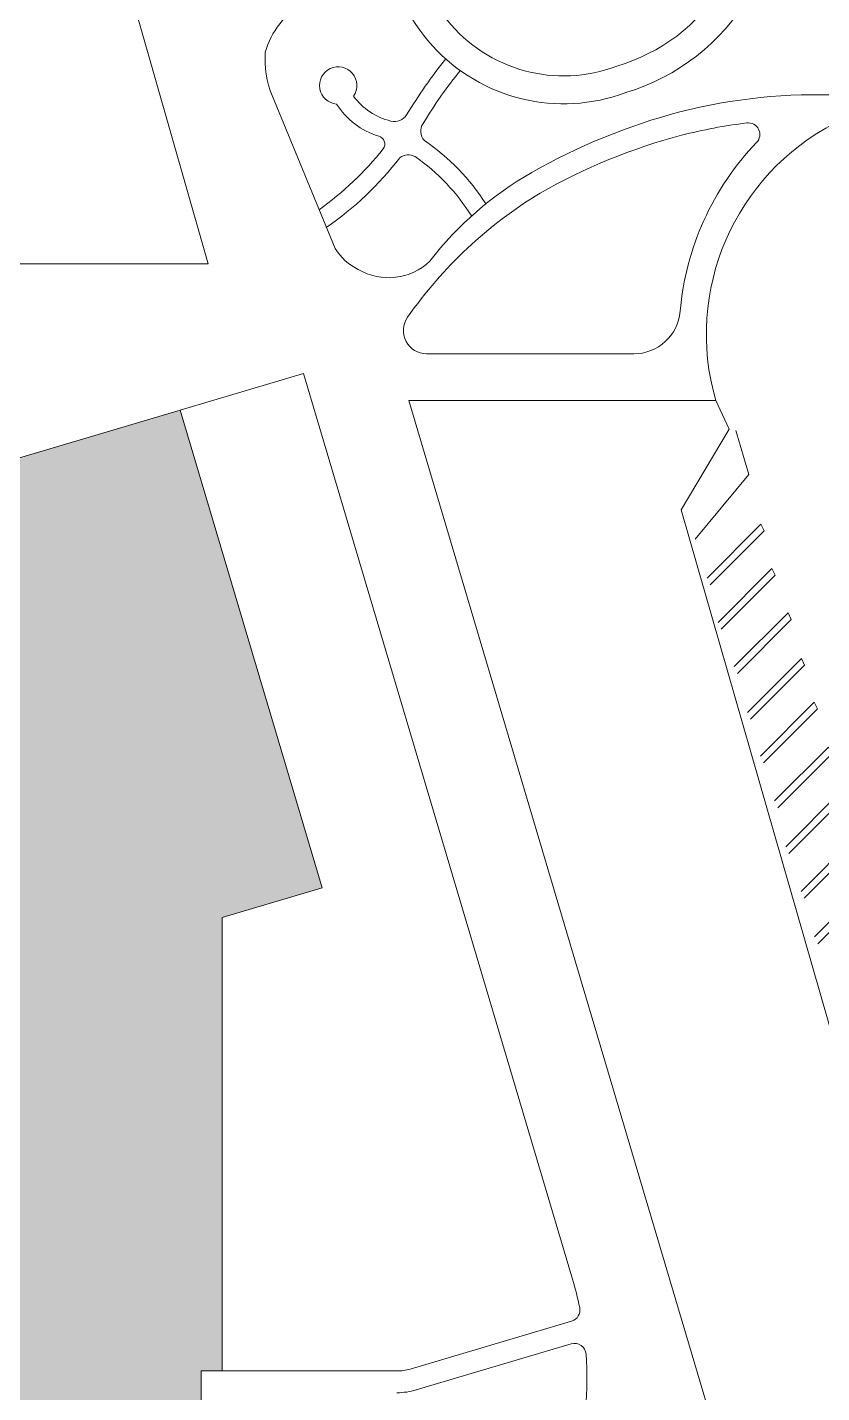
# Model space of a CAD drawing. Header units: feet. Extents: x 6763715 to 6770513, y 1886699 to 1891873.
# Drawn here: x 6767319.1 to 6767489.8, y 1888648 to 1888941.6 of the extents above; entities that cross this region are included whole.
import ezdxf

# ---------------------------------------------------------------- set-up
doc = ezdxf.new("R2010")
doc.units = ezdxf.units.FT
doc.header["$LTSCALE"] = 48
doc.header["$MEASUREMENT"] = 0
for name, color, linetype, lineweight in [('C-PKNG-STRP', 3, 'Continuous', 0), ('C-ROAD', 5, 'Continuous', 0), ('Housing_Layout_Building', 7, 'Continuous', 0), ('Housing_Layout_Hatch', 253, 'Continuous', 0), ('Housing_Layout_Road', 5, 'Continuous', 0), ('Housing_Layout_Walks', 6, 'Continuous', 0), ('L-SITE-WALK', 6, 'Continuous', 0)]:
    doc.layers.add(name, color=color, linetype=linetype, lineweight=lineweight)

msp = doc.modelspace()

# ---------------------------------------------------------------- hatches: boundary and pattern name
at = {"layer": 'Housing_Layout_Hatch'}
h = msp.add_hatch(color=256, dxfattribs=at)
h.paths.add_polyline_path([(6767351.91, 1888859.25), (6767316.66, 1888848.78), (6767316.66, 1888826.38), (6767293.14, 1888826.38), (6767293.14, 1888839.25), (6767281.16, 1888839.25), (6767281.16, 1888835.29), (6767214.66, 1888835.29), (6767214.73, 1888747.44), (6767167.39, 1888747.46), (6767167.35, 1888635.57), (6767214.73, 1888635.66), (6767214.73, 1888539.08), (6767252.08, 1888539.08), (6767252.08, 1888553.54), (6767328.25, 1888553.54), (6767328.25, 1888592.13), (6767356.41, 1888592.13), (6767356.41, 1888652.69), (6767360.94, 1888652.69), (6767360.94, 1888750.2), (6767382.4, 1888756.57)])
h.paths.add_polyline_path([(6766931.49, 1888750.1), (6766937.86, 1888759.6), (6766959.85, 1888759.6), (6766959.85, 1888764.14), (6766960.85, 1888764.14), (6766960.85, 1888757.46), (6766981.18, 1888757.46), (6766981.18, 1888755.46), (6767021.02, 1888755.54), (6767021.02, 1888752.39), (6767028.85, 1888752.39), (6767028.85, 1888757.39), (6767068.35, 1888757.39), (6767068.35, 1888755.46), (6767103.75, 1888755.39), (6767103.8, 1888753.47), (6767114.4, 1888753.56), (6767114.32, 1888758.27), (6767131.8, 1888758.27), (6767131.8, 1888738.35), (6767121.25, 1888738.35), (6767121.25, 1888732.06), (6767123.3, 1888732.06), (6767123.3, 1888710.72), (6767113.75, 1888710.72), (6767113.75, 1888714.72), (6766997.35, 1888714.72), (6766997.35, 1888712.83), (6766960.54, 1888712.83)])
h.paths.add_polyline_path([(6766918.42, 1888722.78), (6766952.31, 1888700.3), (6766894.7, 1888613.44), (6766896.32, 1888612.26), (6766886.97, 1888598.16), (6766888.59, 1888596.99), (6766883.34, 1888589.07), (6766865.56, 1888600.86), (6766867.13, 1888603.22), (6766861.78, 1888606.76), (6766857.2, 1888599.85), (6766840.28, 1888611.07), (6766850.28, 1888626.14), (6766853.09, 1888624.28), (6766864.39, 1888641.33), (6766862.73, 1888642.43), (6766910.72, 1888714.79), (6766912.39, 1888713.69)])
h.paths.add_polyline_path([(6766899.06, 1888558.51), (6766879.81, 1888529.47), (6766885.78, 1888525.51), (6766887.7, 1888528.41), (6766909.64, 1888513.85), (6766907.72, 1888510.95), (6766913.56, 1888507.09), (6766915.47, 1888509.98), (6766937.43, 1888495.42), (6766937.25, 1888495.18), (6766937.25, 1888474.82), (6766950.75, 1888474.82), (6766950.75, 1888463.82), (6766960.59, 1888463.82), (6766960.59, 1888468.11), (6766991.92, 1888468.11), (6766991.92, 1888467.82), (6767086.92, 1888467.82), (6767086.92, 1888465.82), (6767095.92, 1888465.82), (6767095.92, 1888476.53), (6767112.4, 1888476.53), (6767112.4, 1888484.65), (6767121.25, 1888484.65), (6767121.25, 1888505.98), (6767078.67, 1888505.98), (6767078.59, 1888508.48), (6766991.64, 1888508.19), (6766991.64, 1888501.39), (6766971.14, 1888501.33), (6766971.14, 1888509.97), (6766970.73, 1888510.48)])
h.paths.add_polyline_path([(6767090.11, 1888515.98), (6767090.11, 1888536.61), (6767083.19, 1888536.61), (6767083.19, 1888565.89), (6767076.59, 1888565.89), (6767076.59, 1888610.97), (6767083.19, 1888610.97), (6767083.19, 1888638.2), (6767076.59, 1888638.2), (6767076.59, 1888665.14), (6767101.92, 1888665.22), (6767101.89, 1888674.22), (6767123.25, 1888674.22), (6767123.25, 1888664.56), (6767119.25, 1888664.56), (6767119.25, 1888636.97), (6767115.44, 1888636.97), (6767115.44, 1888610.97), (6767119.25, 1888610.97), (6767119.25, 1888565.97), (6767115.44, 1888565.97), (6767115.44, 1888539.97), (6767121.25, 1888539.97), (6767121.25, 1888515.98)])

# ---------------------------------------------------------------- linework, layer by layer
at = {"layer": 'C-PKNG-STRP'}
for points in [[(6767462.63, 1888831.52), (6767474.13, 1888845.46), (6767471.34, 1888854.86)], [(6767465.18, 1888823.17), (6767476.75, 1888834.76), (6767477.45, 1888833.33), (6767465.85, 1888821.71)], [(6767467.52, 1888813.61), (6767479.09, 1888825.2), (6767479.79, 1888823.77), (6767468.19, 1888812.15)], [(6767471.01, 1888804.13), (6767482.58, 1888815.72), (6767483.27, 1888814.29), (6767471.68, 1888802.67)], [(6767473.86, 1888794.28), (6767485.43, 1888805.87), (6767486.12, 1888804.44), (6767474.53, 1888792.83)], [(6767476.64, 1888784.88), (6767488.21, 1888796.48), (6767488.91, 1888795.05), (6767477.31, 1888783.43)], [(6767479.68, 1888775.24), (6767491.26, 1888786.84), (6767491.95, 1888785.41), (6767480.35, 1888773.79)], [(6767482.08, 1888765.38), (6767493.66, 1888776.98), (6767494.35, 1888775.55), (6767482.75, 1888763.93)], [(6767485.38, 1888755.8), (6767496.95, 1888767.39), (6767497.64, 1888765.96), (6767486.05, 1888754.35)], [(6767488.27, 1888746.01), (6767499.84, 1888757.6), (6767500.54, 1888756.17), (6767488.94, 1888744.55)]]:
    msp.add_lwpolyline(points, dxfattribs=at)
at = {"layer": 'C-ROAD', "lineweight": 0}
for p, q in [((6767469.89, 1888855.16), (6767459.59, 1888837.82)), ((6767459.59, 1888837.82), (6767499.45, 1888699.03))]:
    msp.add_line(p, q, dxfattribs=at)
at = {"layer": 'Housing_Layout_Building'}
msp.add_lwpolyline([(6767351.91, 1888859.25), (6767316.66, 1888848.78), (6767316.66, 1888826.38), (6767293.14, 1888826.38), (6767293.14, 1888839.25), (6767281.16, 1888839.25), (6767281.16, 1888835.29), (6767214.66, 1888835.29), (6767214.73, 1888747.44), (6767167.39, 1888747.46), (6767167.35, 1888635.57), (6767214.73, 1888635.66), (6767214.73, 1888539.08), (6767252.08, 1888539.08), (6767252.08, 1888553.54), (6767328.25, 1888553.54), (6767328.25, 1888592.13), (6767356.41, 1888592.13), (6767356.41, 1888652.69), (6767360.94, 1888652.69), (6767360.94, 1888750.2), (6767382.4, 1888756.57)], close=True, dxfattribs=at)
at = {"layer": 'Housing_Layout_Road'}
msp.add_lwpolyline([(6767469.89, 1888855.16), (6767467.03, 1888861.37)], dxfattribs=at)
at = {"layer": 'Housing_Layout_Walks'}
for p, q in [((6767404.89, 1888871.37), (6767449.42, 1888871.37)), ((6767435.96, 1888658.51), (6767402.67, 1888648.63))]:
    msp.add_line(p, q, dxfattribs=at)
for points in [[(6767311.37, 1888890.73), (6767357.9, 1888890.73), (6767336.86, 1888964.52), (6767311.37, 1888979.97)], [(6767458.45, 1888667.91), (6767528.62, 1888431.59)]]:
    msp.add_lwpolyline(points, dxfattribs=at)
for points in [[(6767492.72, 1888921.01, 0.189604), (6767492.72, 1888921.01, 0.158849), (6767492.72, 1888921.01, 0.358699), (6767467.03, 1888861.37)], [(6767378.44, 1888867.12), (6767436.24, 1888672.45, -0.028776), (6767436.24, 1888672.45, -0.021063), (6767437.78, 1888666.31, -0.389631), (6767436.05, 1888663.41), (6767401.35, 1888653.11, -0.072279), (6767398.5, 1888652.69), (6767360.94, 1888652.69), (6767360.94, 1888750.2), (6767382.4, 1888756.57), (6767351.91, 1888859.25), (6767378.44, 1888867.12)], [(6767467.03, 1888861.37), (6767401.06, 1888861.37), (6767432.5, 1888755.33), (6767458.45, 1888667.91, 0.654109), (6767458.45, 1888667.91, -0.010689)]]:
    msp.add_lwpolyline(points, format="xyb", dxfattribs=at)
for centre, radius, start, end in [((6767487.45, 1888809.6), 112.26, 97.0361, 104.3453), ((6767474.01, 1888918.54), 2.5, 316.1907, 97.0361), ((6767492.74, 1888794.22), 128.49, 104.931, 119.5929), ((6767518.96, 1888875.41), 59.8, 136.1907, 175.1022), ((6767478.71, 1888824.66), 95.13, 121.2984, 144.9865), ((6767404.89, 1888876.37), 5, 144.9865, 270), ((6767449.42, 1888881.37), 10, 270, 355.1022), ((6767364.2, 1888651.09), 75.15, 328.5837, 3.967), ((6767436.67, 1888656.12), 2.5, 3.967, 106.5364), ((6767398.5, 1888662.69), 14.67, 270, 286.5364)]:
    msp.add_arc(centre, radius, start, end, dxfattribs=at)
at = {"layer": 'L-SITE-WALK', "lineweight": 0}
for points in [[(6767400.14, 1888979.97, 0.678964), (6767447.71, 1888927.55, 0.187257), (6767474.17, 1888948.21, 0.187257)], [(6767407.58, 1888980.91, 0.729496), (6767445.79, 1888933.24, 0.180848), (6767468.39, 1888950.26, 0.180848)], [(6767494.21, 1888926.95, 0.074616), (6767459.29, 1888923.39, 0.064119), (6767427.49, 1888910.38, 0.100221), (6767405.57, 1888891.29, -0.335859), (6767390.2, 1888889.52, -0.148855), (6767385.26, 1888894.02), (6767371.66, 1888926.89, -0.117138), (6767370.21, 1888936.23, -0.100131), (6767373.3, 1888942.31), (6767374.7, 1888944.03), (6767369.79, 1888947.67)], [(6767381.76, 1888902.31, 0.065638), (6767395.55, 1888915.43, 0.521843), (6767394.58, 1888918.19, -0.180647), (6767385.54, 1888925.07, -3.721577), (6767389.18, 1888926.78, 0.177678), (6767397.19, 1888921.43, 0.328859), (6767400.59, 1888922.74, -0.035168), (6767409, 1888934.79, 0.912588)], [(6767417.65, 1888903.56, 0.101045), (6767404.44, 1888917.22, -0.37607), (6767404.16, 1888920.91, -0.034815), (6767412.14, 1888932.3, -10.502689)], [(6767414.57, 1888900.94, 0.102547), (6767402.4, 1888913.78, 0.288869), (6767399.13, 1888913.54, -0.076838), (6767383.32, 1888898.51, 0.983134)]]:
    msp.add_lwpolyline(points, format="xyb", dxfattribs=at)

doc.saveas('drawing.dxf')
